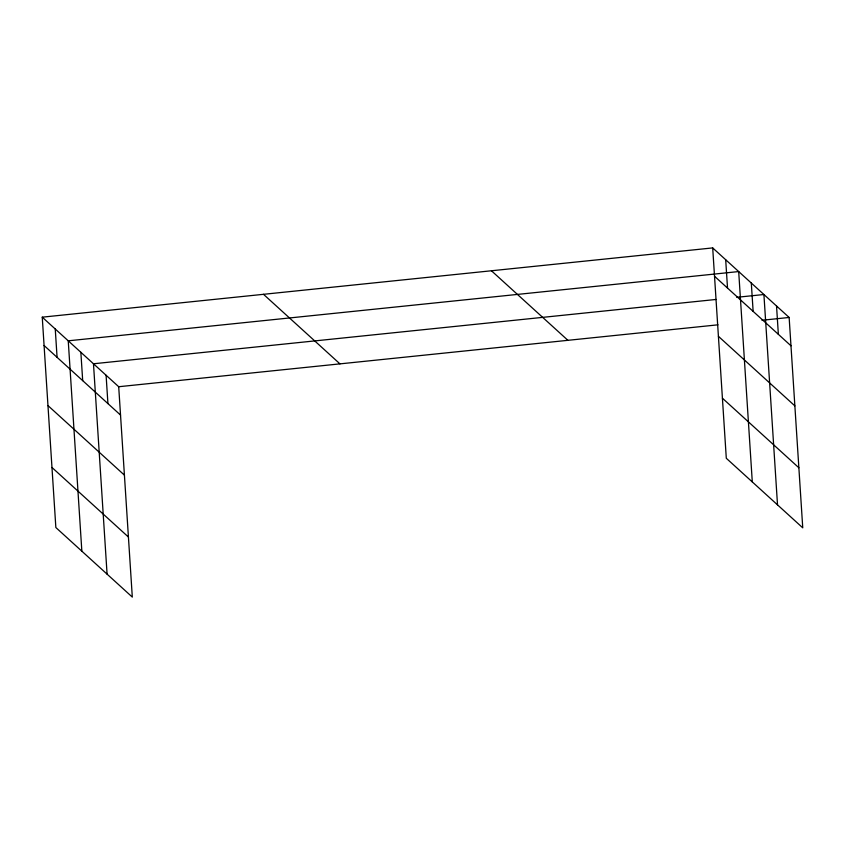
<?xml version="1.0" encoding="UTF-8"?>
<svg xmlns="http://www.w3.org/2000/svg" width="845" height="845" viewBox="0 0 845 845"><rect width="100%" height="100%" fill="white"/><g stroke="black" fill="none" stroke-linecap="round" stroke-linejoin="round"><path stroke-width="1.27" d="M42.25 317.171L118.701 386.725L132.306 597.088L55.854 527.534L42.25 317.171L712.694 247.912L789.145 317.466L802.75 527.829L726.299 458.275L712.694 247.912M716.042 299.457L93.478 363.772L107.083 574.135M736.745 297.313L763.912 294.514L777.516 504.866M118.701 386.725L717.986 324.818M761.979 320.266L789.145 317.466M714.521 276.252L790.983 345.806M718.408 336.321L794.86 405.875M722.412 398.206L798.863 467.76M491.441 270.77L567.903 340.324M263.492 294.313L339.954 363.868M44.088 345.52L120.539 415.075M47.964 405.589L124.426 475.143M51.968 467.475L128.429 537.029M776.534 305.985L778.361 334.324M751.3 283.033L753.138 311.372M752.293 481.914L738.688 271.562L68.244 340.82L81.849 551.183M725.686 259.732L727.524 288.071M106.09 375.254L107.928 403.593M80.856 352.302L82.694 380.641M55.252 329.001L57.08 357.34"/></g></svg>
